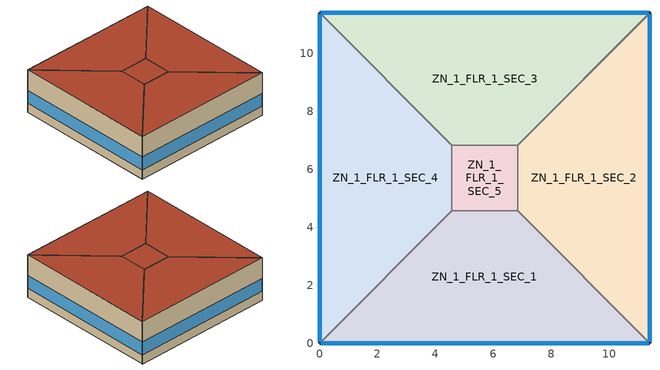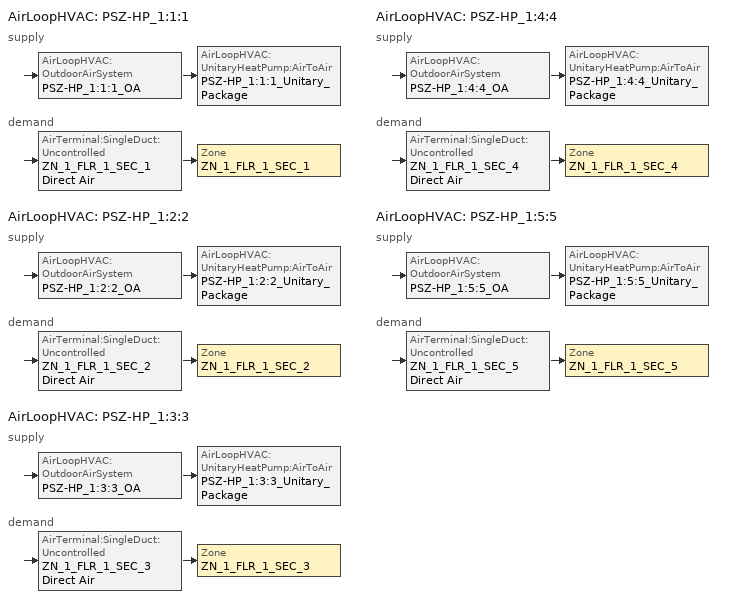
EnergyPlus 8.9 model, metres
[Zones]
ZN_1_FLR_1_SEC_1
 floor ground (Unheated - 8in Slab with Carpet_Ext-slab): 4.57,4.57 6.83,4.57 11.4,0 0,0 z0
 wall outside (Mass_NR_Ext-wall): 0,0 11.4,0 z0:3.5
 wall to ZN_1_FLR_1_SEC_2 (Standard_Int-Wall): 11.4,0 6.83,4.57 z0:3.5
 wall to ZN_1_FLR_1_SEC_5 (Standard_Int-Wall): 6.83,4.57 4.57,4.57 z0:3.5
 wall to ZN_1_FLR_1_SEC_4 (Standard_Int-Wall): 4.57,4.57 0,0 z0:3.5
 window (std_window_UValue_6.809_SHGC_0.25_VT_0.25): 0.05,0 11.35,0 z0.75:1.81
 roof outside (Roof): 0,0 11.4,0 6.83,4.57 4.57,4.57 z3.5
ZN_1_FLR_1_SEC_2
 floor ground (Unheated - 8in Slab with Carpet_Ext-slab): 6.83,4.57 6.83,6.83 11.4,11.4 11.4,0 z0
 wall outside (Mass_NR_Ext-wall): 11.4,0 11.4,11.4 z0:3.5
 wall to ZN_1_FLR_1_SEC_3 (Standard_Int-Wall): 11.4,11.4 6.83,6.83 z0:3.5
 wall to ZN_1_FLR_1_SEC_5 (Standard_Int-Wall): 6.83,6.83 6.83,4.57 z0:3.5
 window (std_window_UValue_6.809_SHGC_0.25_VT_0.25_east): 11.4,0.05 11.4,11.35 z0.75:1.81
 roof outside (Roof): 11.4,0 11.4,11.4 6.83,6.83 6.83,4.57 z3.5
ZN_1_FLR_1_SEC_3
 floor ground (Unheated - 8in Slab with Carpet_Ext-slab): 0,11.4 11.4,11.4 6.83,6.83 4.57,6.83 z0
 wall outside (Mass_NR_Ext-wall): 11.4,11.4 0,11.4 z0:3.5
 wall to ZN_1_FLR_1_SEC_5 (Standard_Int-Wall): 4.57,6.83 6.83,6.83 z0:3.5
 wall to ZN_1_FLR_1_SEC_4 (Standard_Int-Wall): 0,11.4 4.57,6.83 z0:3.5
 window (std_window_UValue_6.809_SHGC_0.25_VT_0.25_north): 11.35,11.4 0.05,11.4 z0.75:1.81
 roof outside (Roof): 4.57,6.83 6.83,6.83 11.4,11.4 0,11.4 z3.5
ZN_1_FLR_1_SEC_4
 floor ground (Unheated - 8in Slab with Carpet_Ext-slab): 0,11.4 4.57,6.83 4.57,4.57 0,0 z0
 wall outside (Mass_NR_Ext-wall): 0,11.4 0,0 z0:3.5
 wall to ZN_1_FLR_1_SEC_5 (Standard_Int-Wall): 4.57,4.57 4.57,6.83 z0:3.5
 window (std_window_UValue_6.809_SHGC_0.25_VT_0.25_west): 0,11.35 0,0.05 z0.75:1.81
 roof outside (Roof): 0,0 4.57,4.57 4.57,6.83 0,11.4 z3.5
ZN_1_FLR_1_SEC_5
 floor ground (Unheated - 8in Slab with Carpet_Ext-slab): 4.57,6.83 6.83,6.83 6.83,4.57 4.57,4.57 z0
 roof outside (Roof): 4.57,4.57 6.83,4.57 6.83,6.83 4.57,6.83 z3.5
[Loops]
AirLoopHVAC 'PSZ-HP_1:1:1'
 supply: AirLoopHVAC:OutdoorAirSystem 'PSZ-HP_1:1:1_OA' > AirLoopHVAC:UnitaryHeatPump:AirToAir 'PSZ-HP_1:1:1_Unitary_Package'
 demand: AirTerminal:SingleDuct:Uncontrolled 'ZN_1_FLR_1_SEC_1 Direct Air' > Zone 'ZN_1_FLR_1_SEC_1'
AirLoopHVAC 'PSZ-HP_1:2:2'
 supply: AirLoopHVAC:OutdoorAirSystem 'PSZ-HP_1:2:2_OA' > AirLoopHVAC:UnitaryHeatPump:AirToAir 'PSZ-HP_1:2:2_Unitary_Package'
 demand: AirTerminal:SingleDuct:Uncontrolled 'ZN_1_FLR_1_SEC_2 Direct Air' > Zone 'ZN_1_FLR_1_SEC_2'
AirLoopHVAC 'PSZ-HP_1:3:3'
 supply: AirLoopHVAC:OutdoorAirSystem 'PSZ-HP_1:3:3_OA' > AirLoopHVAC:UnitaryHeatPump:AirToAir 'PSZ-HP_1:3:3_Unitary_Package'
 demand: AirTerminal:SingleDuct:Uncontrolled 'ZN_1_FLR_1_SEC_3 Direct Air' > Zone 'ZN_1_FLR_1_SEC_3'
AirLoopHVAC 'PSZ-HP_1:4:4'
 supply: AirLoopHVAC:OutdoorAirSystem 'PSZ-HP_1:4:4_OA' > AirLoopHVAC:UnitaryHeatPump:AirToAir 'PSZ-HP_1:4:4_Unitary_Package'
 demand: AirTerminal:SingleDuct:Uncontrolled 'ZN_1_FLR_1_SEC_4 Direct Air' > Zone 'ZN_1_FLR_1_SEC_4'
AirLoopHVAC 'PSZ-HP_1:5:5'
 supply: AirLoopHVAC:OutdoorAirSystem 'PSZ-HP_1:5:5_OA' > AirLoopHVAC:UnitaryHeatPump:AirToAir 'PSZ-HP_1:5:5_Unitary_Package'
 demand: AirTerminal:SingleDuct:Uncontrolled 'ZN_1_FLR_1_SEC_5 Direct Air' > Zone 'ZN_1_FLR_1_SEC_5'
[Building]
Coolroof_IDF: North Axis {deg}=0; Terrain=City; Loads Convergence Tolerance Value=0.04; Temperature Convergence Tolerance Value {deltaC}=0.2; Solar Distribution=FullInteriorAndExterior; Maximum Number of Warmup Days=25; Minimum Number of Warmup Days=6
[SizingPeriod:WeatherFileDays] Begin Month=1; Begin Day of Month=1; End Month=12; End Day of Month=31; Use Weather File Daylight Saving Period=No; Use Weather File Rain and Snow Indicators=No
Name | Day of Week for Start Day
SummerDesignPeriod | SummerDesignDay
WinterDesignPeriod | WinterDesignDay
[Site:GroundTemperature:BuildingSurface]
25, 25, 25, 25, 25, 25, 25, 25, 25, 25, 25, 25
[Material] Thermal Absorptance=0.9
Name | Roughness | Thickness {m} | Conductivity {W/m-K} | Density {kg/m3} | Specific Heat {J/kg-K} | Solar Absorptance | Visible Absorptance
Roof Coating | Rough | 0.01 | 0.88 | 2800 | 896 | 0.66 | 0.66
GP01 1/2 GYPSUM | Smooth | 0.0127 | 0.16 | 800 | 1090 | 0.7 | 0.5
1IN Stucco | Smooth | 0.0253 | 0.6918 | 1858 | 837 | 0.92 | 0.92
8IN Concrete HW | MediumRough | 0.2033 | 1.7296 | 2243 | 837 | 0.65 | 0.65
1/2IN Gypsum | Smooth | 0.0127 | 0.16 | 784.9 | 830 | 0.92 | 0.92
MAT-CC05 8 HW CONCRETE | Rough | 0.2032 | 1.311 | 2240 | 836.8 | 0.7 | 0.7
Std Wood 6inch | MediumSmooth | 0.15 | 0.12 | 540 | 1210 | 0.7 | 0.7
Wall Insulation | MediumRough | 0.05 | 0.045 | 265 | 836.8 | 0.7 | 0.7
Roof Plaster | Rough | 0.012 | 0.88 | 2800 | 896 | 0.7 | 0.7
Concrete Reinforced (2% Steel) | MediumRough | 0.152 | 2.5 | 2400 | 1000 | 0.6 | 0.6
Gypsum Plasterboard | Rough | 0.012 | 0.25 | 900 | 1000 | 0.5 | 0.5
[Material:NoMass] Thermal Absorptance=0.9; Solar Absorptance=0.7
Name | Roughness | Thermal Resistance {m2-K/W} | Visible Absorptance
CP02 CARPET PAD | VeryRough | 0.2165 | 0.8
Insulation | MediumRough | 0.001 | 0.7
[WindowMaterial:Glazing]
Theoretical Glass [167]: Optical Data Type=SpectralAverage; Thickness {m}=0.003; Solar Transmittance at Normal Incidence=0.2374; Front Side Solar Reflectance at Normal Incidence=0.7126; Back Side Solar Reflectance at Normal Incidence=0.7126; Visible Transmittance at Normal Incidence=0.2512; Front Side Visible Reflectance at Normal Incidence=0.6988; Back Side Visible Reflectance at Normal Incidence=0.6988; Infrared Transmittance at Normal Incidence=0; Front Side Infrared Hemispherical Emissivity=0.985; Back Side Infrared Hemispherical Emissivity=0.985; Conductivity {W/m-K}=2.1073; Dirt Correction Factor for Solar and Visible Transmittance=1; Solar Diffusing=No
[Construction]
InteriorFurnishings: Std Wood 6inch
std_window_UValue_6.809_SHGC_0.25_VT_0.25; std_window_UValue_6.809_SHGC_0.25_VT_0.25_east; std_window_UValue_6.809_SHGC_0.25_VT_0.25_north; std_window_UValue_6.809_SHGC_0.25_VT_0.25_west: Theoretical Glass [167]
Standard_Int-Wall: GP01 1/2 GYPSUM, GP01 1/2 GYPSUM
Mass_NR_Ext-wall: 1IN Stucco, Wall Insulation, 8IN Concrete HW, 1/2IN Gypsum
Unheated - 8in Slab with Carpet_Ext-slab: MAT-CC05 8 HW CONCRETE, CP02 CARPET PAD
Roof: Roof Coating, Roof Plaster, Insulation, Concrete Reinforced (2% Steel), Gypsum Plasterboard
[Zone] Type=1; Multiplier=1; Ceiling Height {m}=3.5; Floor Area {m2}=AutoCalculate; Part of Total Floor Area=Yes
Name | Volume {m3}
ZN_1_FLR_1_SEC_1; ZN_1_FLR_1_SEC_2; ZN_1_FLR_1_SEC_3; ZN_1_FLR_1_SEC_4 | 109.2739
ZN_1_FLR_1_SEC_5 | 17.9044
[InternalMass] Construction=InteriorFurnishings
Name | Zone | Surface Area {m2}
ZN_1_FLR_1_SEC_1 Internal Mass | ZN_1_FLR_1_SEC_1 | 323.8302
ZN_1_FLR_1_SEC_2 Internal Mass | ZN_1_FLR_1_SEC_2 | 323.8302
ZN_1_FLR_1_SEC_3 Internal Mass | ZN_1_FLR_1_SEC_3 | 323.8302
ZN_1_FLR_1_SEC_4 Internal Mass | ZN_1_FLR_1_SEC_4 | 323.8302
ZN_1_FLR_1_SEC_5 Internal Mass | ZN_1_FLR_1_SEC_5 | 1904.68
[People] Number of People Schedule=BLDG_OCC_SCH; Number of People Calculation Method=Area/Person; Zone Floor Area per Person {m2/person}=13.94; Fraction Radiant=0.3; Sensible Heat Fraction=AUTOCALCULATE; Activity Level Schedule=ACTIVITY_SCH; Carbon Dioxide Generation Rate {m3/s-W}=3.82E-8; Enable ASHRAE 55 Comfort Warnings=No; Mean Radiant Temperature Calculation Type=ZoneAveraged; Work Efficiency Schedule=WORK_EFF_SCH; Clothing Insulation Calculation Method=ClothingInsulationSchedule; Clothing Insulation Schedule=CLOTHING_SCH; Air Velocity Schedule=AIR_VELO_SCH; Thermal Comfort Model 1 Type=FANGER
Name | Zone or ZoneList
ZN_1_FLR_1_SEC_1 People | ZN_1_FLR_1_SEC_1
ZN_1_FLR_1_SEC_2 People | ZN_1_FLR_1_SEC_2
ZN_1_FLR_1_SEC_3 People | ZN_1_FLR_1_SEC_3
ZN_1_FLR_1_SEC_4 People | ZN_1_FLR_1_SEC_4
ZN_1_FLR_1_SEC_5 People | ZN_1_FLR_1_SEC_5
[Lights] Schedule=BLDG_LIGHT_SCH; Design Level Calculation Method=Watts/Area; Watts per Zone Floor Area {W/m2}=10.8; Return Air Fraction=0; Fraction Radiant=0.7; Fraction Visible=0.2; Fraction Replaceable=1; Return Air Fraction Calculated from Plenum Temperature=No
Name | Zone or ZoneList
ZN_1_FLR_1_SEC_1_Lights | ZN_1_FLR_1_SEC_1
ZN_1_FLR_1_SEC_2_Lights | ZN_1_FLR_1_SEC_2
ZN_1_FLR_1_SEC_3_Lights | ZN_1_FLR_1_SEC_3
ZN_1_FLR_1_SEC_4_Lights | ZN_1_FLR_1_SEC_4
ZN_1_FLR_1_SEC_5_Lights | ZN_1_FLR_1_SEC_5
[ElectricEquipment] Schedule=BLDG_EQUIP_SCH; Design Level Calculation Method=Watts/Area; Watts per Zone Floor Area {W/m2}=16.15; Fraction Latent=0; Fraction Radiant=0.5; Fraction Lost=0
Name | Zone or ZoneList
ZN_1_FLR_1_SEC_1_PlugMisc_Equip | ZN_1_FLR_1_SEC_1
ZN_1_FLR_1_SEC_2_PlugMisc_Equip | ZN_1_FLR_1_SEC_2
ZN_1_FLR_1_SEC_3_PlugMisc_Equip | ZN_1_FLR_1_SEC_3
ZN_1_FLR_1_SEC_4_PlugMisc_Equip | ZN_1_FLR_1_SEC_4
ZN_1_FLR_1_SEC_5_PlugMisc_Equip | ZN_1_FLR_1_SEC_5
[ZoneInfiltration:DesignFlowRate] Schedule=INFIL_SCH; Design Flow Rate Calculation Method=Flow/Zone; Constant Term Coefficient=1; Temperature Term Coefficient=0; Velocity Term Coefficient=0; Velocity Squared Term Coefficient=0
Name | Zone or ZoneList | Design Flow Rate {m3/s}
ZN_1_FLR_1_SEC_1_Infiltration | ZN_1_FLR_1_SEC_1 | 0.0512731
ZN_1_FLR_1_SEC_2_Infiltration | ZN_1_FLR_1_SEC_2 | 0.0512731
ZN_1_FLR_1_SEC_3_Infiltration | ZN_1_FLR_1_SEC_3 | 0.0512731
ZN_1_FLR_1_SEC_4_Infiltration | ZN_1_FLR_1_SEC_4 | 0.0512731
ZN_1_FLR_1_SEC_5_Infiltration | ZN_1_FLR_1_SEC_5 | 0.301574
[DesignSpecification:OutdoorAir] Outdoor Air Method=Flow/Zone; Outdoor Air Flow per Person {m3/s-person}=0; Outdoor Air Flow per Zone Floor Area {m3/s-m2}=0; Outdoor Air Flow Air Changes per Hour {1/hr}=0
Name | Outdoor Air Flow per Zone {m3/s}
ZN_1_FLR_1_SEC_1 OA Design Spec; ZN_1_FLR_1_SEC_2 OA Design Spec; ZN_1_FLR_1_SEC_3 OA Design Spec; ZN_1_FLR_1_SEC_4 OA Design Spec | 0.0644017
ZN_1_FLR_1_SEC_5 OA Design Spec | 0.378793
[DesignSpecification:ZoneAirDistribution] Zone Air Distribution Effectiveness in Cooling Mode=1; Zone Air Distribution Effectiveness in Heating Mode=1; Zone Secondary Recirculation Fraction=0
ZN_1_FLR_1_SEC_1 Air Dist Design Spec; ZN_1_FLR_1_SEC_2 Air Dist Design Spec; ZN_1_FLR_1_SEC_3 Air Dist Design Spec; ZN_1_FLR_1_SEC_4 Air Dist Design Spec; ZN_1_FLR_1_SEC_5 Air Dist Design Spec
[Sizing:Zone] Zone Cooling Design Supply Air Temperature Input Method=SupplyAirTemperature; Zone Cooling Design Supply Air Temperature {C}=14; Zone Heating Design Supply Air Temperature Input Method=SupplyAirTemperature; Zone Heating Design Supply Air Temperature {C}=40; Zone Cooling Design Supply Air Humidity Ratio {kgWater/kgDryAir}=0.0085; Zone Heating Design Supply Air Humidity Ratio {kgWater/kgDryAir}=0.008; Cooling Design Air Flow Method=DesignDay; Cooling Minimum Air Flow Fraction=0; Heating Design Air Flow Method=DesignDay; Heating Design Air Flow Rate {m3/s}=0
Name | Design Specification Outdoor Air Object | Design Specification Zone Air Distribution Object
ZN_1_FLR_1_SEC_1 | ZN_1_FLR_1_SEC_1 OA Design Spec | ZN_1_FLR_1_SEC_1 Air Dist Design Spec
ZN_1_FLR_1_SEC_2 | ZN_1_FLR_1_SEC_2 OA Design Spec | ZN_1_FLR_1_SEC_2 Air Dist Design Spec
ZN_1_FLR_1_SEC_3 | ZN_1_FLR_1_SEC_3 OA Design Spec | ZN_1_FLR_1_SEC_3 Air Dist Design Spec
ZN_1_FLR_1_SEC_4 | ZN_1_FLR_1_SEC_4 OA Design Spec | ZN_1_FLR_1_SEC_4 Air Dist Design Spec
ZN_1_FLR_1_SEC_5 | ZN_1_FLR_1_SEC_5 OA Design Spec | ZN_1_FLR_1_SEC_5 Air Dist Design Spec
[Sizing:System] Type of Load to Size On=Sensible; Design Outdoor Air Flow Rate {m3/s}=AUTOSIZE; Central Heating Maximum System Air Flow Ratio=1; Preheat Design Temperature {C}=7; Preheat Design Humidity Ratio {kgWater/kgDryAir}=0.008; Precool Design Temperature {C}=12.8; Precool Design Humidity Ratio {kgWater/kgDryAir}=0.008; Central Cooling Design Supply Air Temperature {C}=12.8; Central Heating Design Supply Air Temperature {C}=40; Type of Zone Sum to Use=NonCoincident; 100% Outdoor Air in Cooling=No; 100% Outdoor Air in Heating=No; Central Cooling Design Supply Air Humidity Ratio {kgWater/kgDryAir}=0.0085; Central Heating Design Supply Air Humidity Ratio {kgWater/kgDryAir}=0.008; Cooling Supply Air Flow Rate Method=DesignDay; Cooling Supply Air Flow Rate {m3/s}=0; Heating Supply Air Flow Rate Method=DesignDay; Heating Supply Air Flow Rate {m3/s}=0; System Outdoor Air Method=VentilationRateProcedure; Zone Maximum Outdoor Air Fraction=1; Cooling Design Capacity Method=CoolingDesignCapacity; Cooling Design Capacity {W}=autosize; Heating Design Capacity Method=HeatingDesignCapacity; Heating Design Capacity {W}=autosize; Central Cooling Capacity Control Method=OnOff
PSZ-HP_1:1:1; PSZ-HP_1:2:2; PSZ-HP_1:3:3; PSZ-HP_1:4:4; PSZ-HP_1:5:5
[ZoneControl:Thermostat] Control Type Schedule=Dual Zone Control Type Sched
Name | Zone or ZoneList | Control 1
ZN_1_FLR_1_SEC_1 Thermostat | ZN_1_FLR_1_SEC_1 | ZN_1_FLR_1_SEC_1 DualSPSched
ZN_1_FLR_1_SEC_2 Thermostat | ZN_1_FLR_1_SEC_2 | ZN_1_FLR_1_SEC_2 DualSPSched
ZN_1_FLR_1_SEC_3 Thermostat | ZN_1_FLR_1_SEC_3 | ZN_1_FLR_1_SEC_3 DualSPSched
ZN_1_FLR_1_SEC_4 Thermostat | ZN_1_FLR_1_SEC_4 | ZN_1_FLR_1_SEC_4 DualSPSched
ZN_1_FLR_1_SEC_5 Thermostat | ZN_1_FLR_1_SEC_5 | ZN_1_FLR_1_SEC_5 DualSPSched
[ThermostatSetpoint:DualSetpoint] Heating Setpoint Temperature Schedule=HtgSetP_Sch; Cooling Setpoint Temperature Schedule=ClgSetP_Sch
ZN_1_FLR_1_SEC_1 DualSPSched; ZN_1_FLR_1_SEC_2 DualSPSched; ZN_1_FLR_1_SEC_3 DualSPSched; ZN_1_FLR_1_SEC_4 DualSPSched; ZN_1_FLR_1_SEC_5 DualSPSched
[AirTerminal:SingleDuct:Uncontrolled] Availability Schedule=ALWAYS_ON; Maximum Air Flow Rate {m3/s}=AUTOSIZE
ZN_1_FLR_1_SEC_1 Direct Air; ZN_1_FLR_1_SEC_2 Direct Air; ZN_1_FLR_1_SEC_3 Direct Air; ZN_1_FLR_1_SEC_4 Direct Air; ZN_1_FLR_1_SEC_5 Direct Air
[Zone equipment]
ZN_1_FLR_1_SEC_1: ZN_1_FLR_1_SEC_1 Direct Air
ZN_1_FLR_1_SEC_2: ZN_1_FLR_1_SEC_2 Direct Air
ZN_1_FLR_1_SEC_3: ZN_1_FLR_1_SEC_3 Direct Air
ZN_1_FLR_1_SEC_4: ZN_1_FLR_1_SEC_4 Direct Air
ZN_1_FLR_1_SEC_5: ZN_1_FLR_1_SEC_5 Direct Air
[Fan:OnOff] Availability Schedule=HVACOperationSchd; Fan Total Efficiency=0.6; Pressure Rise {Pa}=500; Maximum Flow Rate {m3/s}=AUTOSIZE; Motor Efficiency=0.9; Motor In Airstream Fraction=1
PSZ-HP_1:1:1_Unitary_Package_fan; PSZ-HP_1:2:2_Unitary_Package_fan; PSZ-HP_1:3:3_Unitary_Package_fan; PSZ-HP_1:4:4_Unitary_Package_fan; PSZ-HP_1:5:5_Unitary_Package_fan
[Coil:Cooling:DX:SingleSpeed] Availability Schedule=ALWAYS_ON; Gross Rated Total Cooling Capacity {W}=AUTOSIZE; Gross Rated Sensible Heat Ratio=AUTOSIZE; Gross Rated Cooling COP {W/W}=3; Rated Air Flow Rate {m3/s}=AUTOSIZE; Rated Evaporator Fan Power Per Volume Flow Rate {W/(m3/s)}=773.3; Nominal Time for Condensate Removal to Begin {s}=1000; Ratio of Initial Moisture Evaporation Rate and Steady State Latent Capacity=1.5; Maximum Cycling Rate {cycles/hr}=3; Latent Capacity Time Constant {s}=45; Condenser Type=AirCooled
Name | Total Cooling Capacity Function of Temperature Curve | Total Cooling Capacity Function of Flow Fraction Curve | Energy Input Ratio Function of Temperature Curve | Energy Input Ratio Function of Flow Fraction Curve | Part Load Fraction Correlation Curve
PSZ-HP_1:1:1_Unitary_Package_cool | PSZ-HP_1:1:1_Unitary_Package_ClgCapFuncTempCurve | PSZ-HP_1:1:1_Unitary_Package_ClgCapFuncFlowFracCurve | PSZ-HP_1:1:1_Unitary_Package_ClgEirFuncTempCurve | PSZ-HP_1:1:1_Unitary_Package_ClgEirFuncFlowFracCurve | PSZ-HP_1:1:1_Unitary_Package_ClgPlrCurve
PSZ-HP_1:2:2_Unitary_Package_cool | PSZ-HP_1:2:2_Unitary_Package_ClgCapFuncTempCurve | PSZ-HP_1:2:2_Unitary_Package_ClgCapFuncFlowFracCurve | PSZ-HP_1:2:2_Unitary_Package_ClgEirFuncTempCurve | PSZ-HP_1:2:2_Unitary_Package_ClgEirFuncFlowFracCurve | PSZ-HP_1:2:2_Unitary_Package_ClgPlrCurve
PSZ-HP_1:3:3_Unitary_Package_cool | PSZ-HP_1:3:3_Unitary_Package_ClgCapFuncTempCurve | PSZ-HP_1:3:3_Unitary_Package_ClgCapFuncFlowFracCurve | PSZ-HP_1:3:3_Unitary_Package_ClgEirFuncTempCurve | PSZ-HP_1:3:3_Unitary_Package_ClgEirFuncFlowFracCurve | PSZ-HP_1:3:3_Unitary_Package_ClgPlrCurve
PSZ-HP_1:4:4_Unitary_Package_cool | PSZ-HP_1:4:4_Unitary_Package_ClgCapFuncTempCurve | PSZ-HP_1:4:4_Unitary_Package_ClgCapFuncFlowFracCurve | PSZ-HP_1:4:4_Unitary_Package_ClgEirFuncTempCurve | PSZ-HP_1:4:4_Unitary_Package_ClgEirFuncFlowFracCurve | PSZ-HP_1:4:4_Unitary_Package_ClgPlrCurve
PSZ-HP_1:5:5_Unitary_Package_cool | PSZ-HP_1:5:5_Unitary_Package_ClgCapFuncTempCurve | PSZ-HP_1:5:5_Unitary_Package_ClgCapFuncFlowFracCurve | PSZ-HP_1:5:5_Unitary_Package_ClgEirFuncTempCurve | PSZ-HP_1:5:5_Unitary_Package_ClgEirFuncFlowFracCurve | PSZ-HP_1:5:5_Unitary_Package_ClgPlrCurve
[Coil:Heating:Electric] Availability Schedule=ALWAYS_ON; Efficiency=1; Nominal Capacity {W}=AUTOSIZE
PSZ-HP_1:1:1_Unitary_Package_SupHeat; PSZ-HP_1:2:2_Unitary_Package_SupHeat; PSZ-HP_1:3:3_Unitary_Package_SupHeat; PSZ-HP_1:4:4_Unitary_Package_SupHeat; PSZ-HP_1:5:5_Unitary_Package_SupHeat
[Coil:Heating:DX:SingleSpeed] Availability Schedule=ALWAYS_ON; Gross Rated Heating Capacity {W}=AUTOSIZE; Gross Rated Heating COP {W/W}=3; Rated Air Flow Rate {m3/s}=AUTOSIZE; Rated Supply Fan Power Per Volume Flow Rate {W/(m3/s)}=773.3; Minimum Outdoor Dry-Bulb Temperature for Compressor Operation {C}=-8; Maximum Outdoor Dry-Bulb Temperature for Defrost Operation {C}=5; Crankcase Heater Capacity {W}=200; Maximum Outdoor Dry-Bulb Temperature for Crankcase Heater Operation {C}=8; Defrost Strategy=RESISTIVE; Defrost Control=TIMED; Defrost Time Period Fraction=0.166667; Resistive Defrost Heater Capacity {W}=AUTOSIZE; Region number for calculating HSPF=4
Name | Heating Capacity Function of Temperature Curve | Heating Capacity Function of Flow Fraction Curve | Energy Input Ratio Function of Temperature Curve | Energy Input Ratio Function of Flow Fraction Curve | Part Load Fraction Correlation Curve
PSZ-HP_1:1:1_Unitary_Package_heat | PSZ-HP_1:1:1_Unitary_Package_HtgCapFuncTempCurve | PSZ-HP_1:1:1_Unitary_Package_HtgCapFuncFlowFracCurve | PSZ-HP_1:1:1_Unitary_Package_HtgEirFuncTempCurve | PSZ-HP_1:1:1_Unitary_Package_HtgEirFuncFlowFracCurve | PSZ-HP_1:1:1_Unitary_Package_HtgPlrCurve
PSZ-HP_1:2:2_Unitary_Package_heat | PSZ-HP_1:2:2_Unitary_Package_HtgCapFuncTempCurve | PSZ-HP_1:2:2_Unitary_Package_HtgCapFuncFlowFracCurve | PSZ-HP_1:2:2_Unitary_Package_HtgEirFuncTempCurve | PSZ-HP_1:2:2_Unitary_Package_HtgEirFuncFlowFracCurve | PSZ-HP_1:2:2_Unitary_Package_HtgPlrCurve
PSZ-HP_1:3:3_Unitary_Package_heat | PSZ-HP_1:3:3_Unitary_Package_HtgCapFuncTempCurve | PSZ-HP_1:3:3_Unitary_Package_HtgCapFuncFlowFracCurve | PSZ-HP_1:3:3_Unitary_Package_HtgEirFuncTempCurve | PSZ-HP_1:3:3_Unitary_Package_HtgEirFuncFlowFracCurve | PSZ-HP_1:3:3_Unitary_Package_HtgPlrCurve
PSZ-HP_1:4:4_Unitary_Package_heat | PSZ-HP_1:4:4_Unitary_Package_HtgCapFuncTempCurve | PSZ-HP_1:4:4_Unitary_Package_HtgCapFuncFlowFracCurve | PSZ-HP_1:4:4_Unitary_Package_HtgEirFuncTempCurve | PSZ-HP_1:4:4_Unitary_Package_HtgEirFuncFlowFracCurve | PSZ-HP_1:4:4_Unitary_Package_HtgPlrCurve
PSZ-HP_1:5:5_Unitary_Package_heat | PSZ-HP_1:5:5_Unitary_Package_HtgCapFuncTempCurve | PSZ-HP_1:5:5_Unitary_Package_HtgCapFuncFlowFracCurve | PSZ-HP_1:5:5_Unitary_Package_HtgEirFuncTempCurve | PSZ-HP_1:5:5_Unitary_Package_HtgEirFuncFlowFracCurve | PSZ-HP_1:5:5_Unitary_Package_HtgPlrCurve
[AirLoopHVAC:UnitaryHeatPump:AirToAir] Availability Schedule=ALWAYS_ON; Cooling Supply Air Flow Rate {m3/s}=AUTOSIZE; Heating Supply Air Flow Rate {m3/s}=AUTOSIZE; No Load Supply Air Flow Rate {m3/s}=AUTOSIZE; Maximum Supply Air Temperature from Supplemental Heater {C}=AUTOSIZE; Maximum Outdoor Dry-Bulb Temperature for Supplemental Heater Operation {C}=14; Fan Placement=BlowThrough; Supply Air Fan Operating Mode Schedule=ALWAYS_ON
Name | Controlling Zone or Thermostat Location | Supply Air Fan | Heating Coil | Cooling Coil | Supplemental Heating Coil
PSZ-HP_1:1:1_Unitary_Package | ZN_1_FLR_1_SEC_1 | PSZ-HP_1:1:1_Unitary_Package_fan | PSZ-HP_1:1:1_Unitary_Package_heat | PSZ-HP_1:1:1_Unitary_Package_cool | PSZ-HP_1:1:1_Unitary_Package_SupHeat
PSZ-HP_1:2:2_Unitary_Package | ZN_1_FLR_1_SEC_2 | PSZ-HP_1:2:2_Unitary_Package_fan | PSZ-HP_1:2:2_Unitary_Package_heat | PSZ-HP_1:2:2_Unitary_Package_cool | PSZ-HP_1:2:2_Unitary_Package_SupHeat
PSZ-HP_1:3:3_Unitary_Package | ZN_1_FLR_1_SEC_3 | PSZ-HP_1:3:3_Unitary_Package_fan | PSZ-HP_1:3:3_Unitary_Package_heat | PSZ-HP_1:3:3_Unitary_Package_cool | PSZ-HP_1:3:3_Unitary_Package_SupHeat
PSZ-HP_1:4:4_Unitary_Package | ZN_1_FLR_1_SEC_4 | PSZ-HP_1:4:4_Unitary_Package_fan | PSZ-HP_1:4:4_Unitary_Package_heat | PSZ-HP_1:4:4_Unitary_Package_cool | PSZ-HP_1:4:4_Unitary_Package_SupHeat
PSZ-HP_1:5:5_Unitary_Package | ZN_1_FLR_1_SEC_5 | PSZ-HP_1:5:5_Unitary_Package_fan | PSZ-HP_1:5:5_Unitary_Package_heat | PSZ-HP_1:5:5_Unitary_Package_cool | PSZ-HP_1:5:5_Unitary_Package_SupHeat
[Controller:OutdoorAir] Minimum Outdoor Air Flow Rate {m3/s}=AUTOSIZE; Maximum Outdoor Air Flow Rate {m3/s}=AUTOSIZE; Economizer Control Type=NoEconomizer; Economizer Control Action Type=ModulateFlow; Economizer Maximum Limit Dry-Bulb Temperature {C}=28; Economizer Maximum Limit Enthalpy {J/kg}=64000; Economizer Minimum Limit Dry-Bulb Temperature {C}=-100; Lockout Type=NoLockout; Minimum Limit Type=FixedMinimum; Minimum Outdoor Air Schedule=MinOA_Sched; High Humidity Control=No; Heat Recovery Bypass Control Type=BypassWhenOAFlowGreaterThanMinimum
PSZ-HP_1:1:1_OA_Controller; PSZ-HP_1:2:2_OA_Controller; PSZ-HP_1:3:3_OA_Controller; PSZ-HP_1:4:4_OA_Controller; PSZ-HP_1:5:5_OA_Controller
[AirLoopHVAC] Design Supply Air Flow Rate {m3/s}=AUTOSIZE
PSZ-HP_1:1:1; PSZ-HP_1:2:2; PSZ-HP_1:3:3; PSZ-HP_1:4:4; PSZ-HP_1:5:5
[AvailabilityManager:NightCycle] Applicability Schedule=Always_On; Fan Schedule=HVACOperationSchd; Control Type=CycleOnAny; Thermostat Tolerance {deltaC}=1; Cycling Run Time Control Type=FixedRunTime; Cycling Run Time {s}=1800
PSZ-HP_1:1:1 Availability Manager; PSZ-HP_1:2:2 Availability Manager; PSZ-HP_1:3:3 Availability Manager; PSZ-HP_1:4:4 Availability Manager; PSZ-HP_1:5:5 Availability Manager
[SetpointManager:SingleZone:Reheat] Control Variable=Temperature; Minimum Supply Air Temperature {C}=10; Maximum Supply Air Temperature {C}=50
Name | Control Zone | Setpoint Node or NodeList
SupAirTemp MngrZN_1_FLR_1_SEC_1 | ZN_1_FLR_1_SEC_1 | PSZ-HP_1:1:1 Supply Equipment Outlet Node
SupAirTemp MngrZN_1_FLR_1_SEC_2 | ZN_1_FLR_1_SEC_2 | PSZ-HP_1:2:2 Supply Equipment Outlet Node
SupAirTemp MngrZN_1_FLR_1_SEC_3 | ZN_1_FLR_1_SEC_3 | PSZ-HP_1:3:3 Supply Equipment Outlet Node
SupAirTemp MngrZN_1_FLR_1_SEC_4 | ZN_1_FLR_1_SEC_4 | PSZ-HP_1:4:4 Supply Equipment Outlet Node
SupAirTemp MngrZN_1_FLR_1_SEC_5 | ZN_1_FLR_1_SEC_5 | PSZ-HP_1:5:5 Supply Equipment Outlet Node
[SetpointManager:MixedAir] Control Variable=Temperature
Name | Setpoint Node or NodeList
PSZ-HP_1:1:1 OA Mixed Air Temp Manager | PSZ-HP_1:1:1_OA-PSZ-HP_1:1:1_Unitary_PackageNode
PSZ-HP_1:2:2 OA Mixed Air Temp Manager | PSZ-HP_1:2:2_OA-PSZ-HP_1:2:2_Unitary_PackageNode
PSZ-HP_1:3:3 OA Mixed Air Temp Manager | PSZ-HP_1:3:3_OA-PSZ-HP_1:3:3_Unitary_PackageNode
PSZ-HP_1:4:4 OA Mixed Air Temp Manager | PSZ-HP_1:4:4_OA-PSZ-HP_1:4:4_Unitary_PackageNode
PSZ-HP_1:5:5 OA Mixed Air Temp Manager | PSZ-HP_1:5:5_OA-PSZ-HP_1:5:5_Unitary_PackageNode
[Schedule:Compact]
BLDG_LIGHT_SCH: Through: 12/31, For: Weekdays, Until: 06:00, 0.05, Until: 08:00, .3, Until: 09:00, .05, Until: 18:00, .05, Until: 19:00, 0, Until: 21:00, .9, Until: 22:00, .6, Until: 24:00, 0.05, For: SummerDesignDay, Until: 24:00, 1, For: WinterDesignDay, Until: 24:00, 0, For: AllOtherDays, Until: 24:00, 0.01
BLDG_EQUIP_SCH: Through: 12/31, For: Weekdays, Until: 07:00, .05, Until: 09:00, .3, Until: 17:00, .3, Until: 19:00, .1, Until: 21:00, 0.9, Until: 22:00, .6, Until: 24:00, 0.05, For: SummerDesignDay, Until: 24:00, 1, For: WinterDesignDay, Until: 24:00, 0, For: AllOtherDays, Until: 24:00, 0.3
BLDG_OCC_SCH: Through: 12/31, For: Weekdays, Until: 09:00, 1, Until: 19:00, 0, Until: 24:00, 1, For: SummerDesignDay, Until: 24:00, 1, For: WinterDesignDay, Until: 24:00, 0, For: AllOtherDays, Until: 06:00, 0, Until: 18:00, 0, Until: 24:00, 0
INFIL_SCH: Through: 12/31, For: Weekdays SummerDesignDay, Until: 09:00, 0.1, Until: 19:00, .1, Until: 24:00, 0.1, For: WinterDesignDay, Until: 24:00, 0.1, For: AllOtherDays, Until: 24:00, 0.1
ALWAYS_ON; MinOA_Sched: Through: 12/31, For: AllDays, Until: 24:00, 1
HVACOperationSchd: Through: 12/31, For: Weekdays SummerDesignDay, Until: 09:00, 1, Until: 19:00, 0, Until: 24:00, 1, For: WinterDesignDay, Until: 09:00, 0, Until: 18:00, 1, Until: 24:00, 0, For: AllOtherDays, Until: 24:00, 0
HTGSETP_SCH: Through: 12/31, For: Weekdays, Until: 09:00, 21, Until: 19:00, 4, Until: 24:00, 21, For SummerDesignDay, Until: 24:00, 4, For: WinterDesignDay, Until: 24:00, 21, For: AllOtherDays, Until: 24:00, 4
CLGSETP_SCH: Through: 12/31, For: Weekdays SummerDesignDay, Until: 9:00, 24, Until: 19:00, 40, Until: 24:00, 24, For WinterDesignDay, Until: 24:00, 40, For: AllOtherDays, Until: 24:00, 40
Dual Zone Control Type Sched: Through: 12/31, For: AllDays, Until: 24:00, 4
ACTIVITY_SCH: Through: 12/31, For: AllDays, Until: 24:00, 120
WORK_EFF_SCH: Through: 12/31, For: AllDays, Until: 24:00, 0
AIR_VELO_SCH: Through: 12/31, For: AllDays, Until: 24:00, 0.2
CLOTHING_SCH: Through: 04/30, For: AllDays, Until: 24:00, 1, Through: 09/30, For: AllDays, Until: 24:00, 0.5, Through: 12/31, For: AllDays, Until: 24:00, 1
[Curve:Quadratic]
Name | Coefficient1 Constant | Coefficient2 x | Coefficient3 x**2 | Minimum Value of x | Maximum Value of x
PSZ-HP_1:1:1_Unitary_Package_HtgEirFuncFlowFracCurve; PSZ-HP_1:2:2_Unitary_Package_HtgEirFuncFlowFracCurve; PSZ-HP_1:3:3_Unitary_Package_HtgEirFuncFlowFracCurve; PSZ-HP_1:4:4_Unitary_Package_HtgEirFuncFlowFracCurve; PSZ-HP_1:5:5_Unitary_Package_HtgEirFuncFlowFracCurve | 1.3824 | -0.4336 | 0.0512 | 0 | 1
PSZ-HP_1:1:1_Unitary_Package_HtgPlrCurve; PSZ-HP_1:1:1_Unitary_Package_ClgPlrCurve; PSZ-HP_1:2:2_Unitary_Package_HtgPlrCurve; PSZ-HP_1:2:2_Unitary_Package_ClgPlrCurve; PSZ-HP_1:3:3_Unitary_Package_HtgPlrCurve; PSZ-HP_1:3:3_Unitary_Package_ClgPlrCurve; PSZ-HP_1:4:4_Unitary_Package_HtgPlrCurve; PSZ-HP_1:4:4_Unitary_Package_ClgPlrCurve; PSZ-HP_1:5:5_Unitary_Package_HtgPlrCurve; PSZ-HP_1:5:5_Unitary_Package_ClgPlrCurve | 0.75 | 0.25 | 0 | 0 | 1
PSZ-HP_1:1:1_Unitary_Package_ClgCapFuncFlowFracCurve; PSZ-HP_1:2:2_Unitary_Package_ClgCapFuncFlowFracCurve; PSZ-HP_1:3:3_Unitary_Package_ClgCapFuncFlowFracCurve; PSZ-HP_1:4:4_Unitary_Package_ClgCapFuncFlowFracCurve; PSZ-HP_1:5:5_Unitary_Package_ClgCapFuncFlowFracCurve | 0.8 | 0.2 | 0 | 0.5 | 1.5
PSZ-HP_1:1:1_Unitary_Package_ClgEirFuncFlowFracCurve; PSZ-HP_1:2:2_Unitary_Package_ClgEirFuncFlowFracCurve; PSZ-HP_1:3:3_Unitary_Package_ClgEirFuncFlowFracCurve; PSZ-HP_1:4:4_Unitary_Package_ClgEirFuncFlowFracCurve; PSZ-HP_1:5:5_Unitary_Package_ClgEirFuncFlowFracCurve | 1.156 | -0.1816 | 0.0256 | 0.5 | 1.5
[Curve:Cubic]
Name | Coefficient1 Constant | Coefficient2 x | Coefficient3 x**2 | Coefficient4 x**3 | Minimum Value of x | Maximum Value of x
PSZ-HP_1:1:1_Unitary_Package_HtgCapFuncTempCurve; PSZ-HP_1:2:2_Unitary_Package_HtgCapFuncTempCurve; PSZ-HP_1:3:3_Unitary_Package_HtgCapFuncTempCurve; PSZ-HP_1:4:4_Unitary_Package_HtgCapFuncTempCurve; PSZ-HP_1:5:5_Unitary_Package_HtgCapFuncTempCurve | 0.758746 | 0.027626 | 0.000148716 | 3.4992e-06 | -20 | 20
PSZ-HP_1:1:1_Unitary_Package_HtgCapFuncFlowFracCurve; PSZ-HP_1:2:2_Unitary_Package_HtgCapFuncFlowFracCurve; PSZ-HP_1:3:3_Unitary_Package_HtgCapFuncFlowFracCurve; PSZ-HP_1:4:4_Unitary_Package_HtgCapFuncFlowFracCurve; PSZ-HP_1:5:5_Unitary_Package_HtgCapFuncFlowFracCurve | 0.84 | 0.16 | 0 | 0 | 0.5 | 1.5
PSZ-HP_1:1:1_Unitary_Package_HtgEirFuncTempCurve; PSZ-HP_1:2:2_Unitary_Package_HtgEirFuncTempCurve; PSZ-HP_1:3:3_Unitary_Package_HtgEirFuncTempCurve; PSZ-HP_1:4:4_Unitary_Package_HtgEirFuncTempCurve; PSZ-HP_1:5:5_Unitary_Package_HtgEirFuncTempCurve | 1.19248 | -0.0300438 | 0.00103745 | -2.3328e-05 | -20 | 20
[Curve:Biquadratic] Minimum Value of x=17; Maximum Value of x=22; Minimum Value of y=13; Maximum Value of y=46
Name | Coefficient1 Constant | Coefficient2 x | Coefficient3 x**2 | Coefficient4 y | Coefficient5 y**2 | Coefficient6 x*y
PSZ-HP_1:1:1_Unitary_Package_ClgCapFuncTempCurve; PSZ-HP_1:2:2_Unitary_Package_ClgCapFuncTempCurve; PSZ-HP_1:3:3_Unitary_Package_ClgCapFuncTempCurve; PSZ-HP_1:4:4_Unitary_Package_ClgCapFuncTempCurve; PSZ-HP_1:5:5_Unitary_Package_ClgCapFuncTempCurve | 0.766956 | 0.0107756 | -4.14703e-05 | 0.00134961 | -0.000261144 | 0.000457488
PSZ-HP_1:1:1_Unitary_Package_ClgEirFuncTempCurve; PSZ-HP_1:2:2_Unitary_Package_ClgEirFuncTempCurve; PSZ-HP_1:3:3_Unitary_Package_ClgEirFuncTempCurve; PSZ-HP_1:4:4_Unitary_Package_ClgEirFuncTempCurve; PSZ-HP_1:5:5_Unitary_Package_ClgEirFuncTempCurve | 0.297145 | 0.0430933 | -0.000748766 | 0.00597727 | 0.000482112 | -0.000956448
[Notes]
Building Description
Coolroof_IDF
Start SimMetaData
WeatherFileName=NewDelhi
RoofConstruction=Insulation Entirely Above Deck
ExtWallConstruction=Mass
End SimMetaData
Start WebInterface Parameters
APPENDIX_G_TYPES=5
AVERAGE_INFILTRATION_RATE_INPUT=SmartDefault
BUILDING_DESCRIPTION=Coolroof_IDF
BUILDING_FENESTRATION_INPUT=SmartDefault
BUILDING_TYPE=Office/Professional
CELL_EFFICIENCY=10.0
CONTROL_TYPE=Stepped
COOLING_COP_INPUT=SmartDefault
COUNTRY=USA
COVERAGE_SURFACES=Roof Only
DAYLIGHTING_ILLUMINANCE_SETPOINT=398
ELECTRICAL_PLUG_INTENSITY_INPUT=SmartDefault
EXTERIOR_LIGHTING_INPUT=SmartDefault
FAN_STATIC_PRESSURE_INPUT=SmartDefault
FLOOR_TO_FLOOR_HEIGHT=3.80
GAS_APPLIANCE_INTENSITY_INPUT=SmartDefault
GEOCHG=false
GEOMETRY_CONFIGURATION=1
HEATING_COP_INPUT=SmartDefault
HEATING_EFFICIENCY_INPUT=SmartDefault
HVAC_TYPE=1
IDF_UPLOAD=0
INSTALLATION_TYPE=1
INSTALLATION_TYPE_CAPACITY=0.00
INSTALLATION_TYPE_PERCENT=5
INVERTER_EFFICIENCY=89
LIGHT_INTENSITY_INPUT=SmartDefault
MODEL=Detailed
MOTORIZED_DAMPER=0
NUMBER_OF_FLOORS=1
NUMBER_OF_STEPS=3
OUTSIDE_AIR_VENTILATION_PER_AREA_INPUT=SmartDefault
OUTSIDE_AIR_VENTILATION_PER_PERSON_INPUT=SmartDefault
PEOPLE_DENSITY_INPUT=SmartDefault
ROOF_TYPE=Insulation Entirely above Deck
ROOF_TYPE_INPUT=CUSTOM
STORAGE_SET_POINT=60
STORAGE_SET_POINT_TEMP=80
STORAGE_SET_POINT_TYPE=Natural Gas
TARGETED_STANDARD=ASHRAE 90.1-2007
TOTAL_FAN_EFFICIENCY_INPUT=SmartDefault
WALL_TYPE=Mass
WALL_TYPE_INPUT=CUSTOM
WATER_USE=0.0000
WATER_USE_PER=per hour
WATER_USE_TEMP=40
ZONE_LAYOUT=1
ZONE_TERMINAL_FAN_STATIC_PRESSURE_INPUT=SmartDefault
End WebInterface Parameters
Number of Zones: 5
